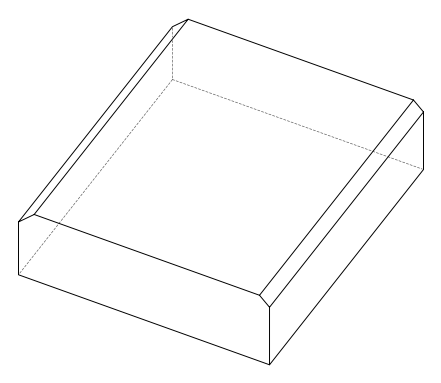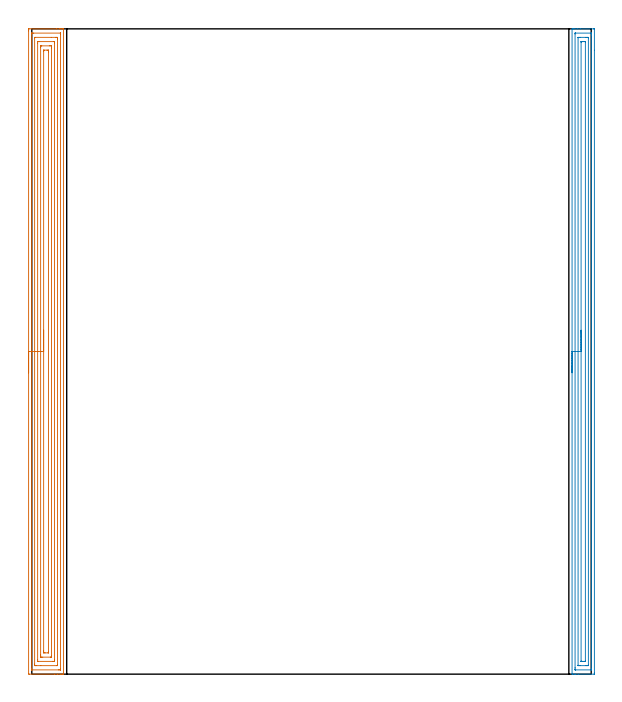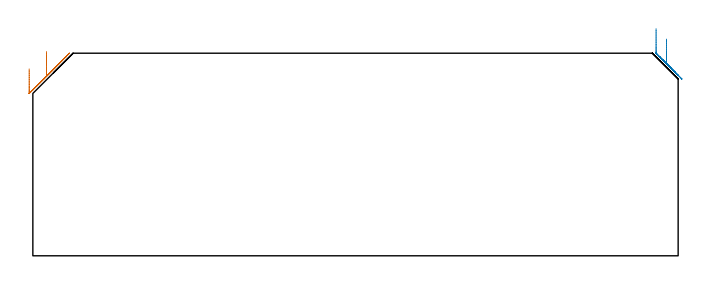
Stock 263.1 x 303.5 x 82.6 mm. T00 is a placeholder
(PLAN: 2 operations, 0 tool changes, 24.8 min)
(1 AREA_MILL | FG_CHAMFER_SURFACE | UGT0205_001 | 14.89 min | 40814 mm3)
(2 AREA_MILL_1 | FG_CHAMFER_SURFACE_1 | UGT0205_001 | 9.95 min | 16726 mm3)
(TOOL UGT0205_001 | Chamfer Mill 20 x 3 x 45 deg. | D20 FL50 Z2)
(OP 1 AREA_MILL)
G17 G21 G94 G90
T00 M6
G54
G17 G0 G90 X-1.5 Y141.75 S1061 M3
G43 Z92.6 H0
Z76.2
G94 G1 Y141.788 Z75.328 F250.
Y141.902 Z74.464
Y142.091 Z73.612
Y142.353 Z72.78
Y142.687 Z71.974
Y143.09 Z71.2
Y143.559 Z70.464
Y144.09 Z69.772
Y144.679 Z69.129
Y145.322 Z68.54
Y146.014 Z68.008
Y146.75 Z67.54
Y147.524 Z67.137
Y148.33 Z66.803
Y149.162 Z66.541
Y150.014 Z66.352
Y150.878 Z66.238
Y151.75 Z66.2
Y302.588
X-1.499 Y302.87 Z66.201
X-1.494 Y303.475 Z66.204
X-1.492 Y303.493 Z66.206
X-0.889 Y303.5 Z66.808
X11.611 Z79.305
X13.031 Z80.728
X13.396 Z81.092
X14.126 Z81.826
X14.401 Z82.1
X14.833 Y303.498 Z82.525
X14.868 Y303.495 Z82.559
X14.897 Y303.49 Z82.588
X14.9 Y303.317 Z82.6
Y0.183
X14.897 Y0.01 Z82.588
X14.835 Y0.007 Z82.527
X14.4 Y0. Z82.1
X14.127 Z81.826
X13.396 Z81.092
X12.138 Z79.835
X10.718 Z78.413
X-1.153 Z66.544
X-1.492 Y0.01 Z66.206
X-1.499 Y0.347 Z66.199
Y0.358
X-1.5 Y151.75 Z66.2
X-0.086 Z67.614
Y301.171
X-0.085 Y301.261 Z67.615
X-0.081 Y301.44 Z67.619
X-0.079 Y301.485 Z67.621
X-0.072 Y301.491 Z67.628
X-0.048 Y301.495 Z67.652
X0.004 Y301.498 Z67.704
X0.479 Y301.5 Z68.179
X0.897 Z68.597
X13.396 Y301.499 Z81.096
X13.456 Y301.497 Z81.156
X13.472 Y301.494 Z81.172
X13.477 Y301.492 Z81.177
X13.479 Y301.469 Z81.179
X13.483 Y301.35 Z81.183
X13.485 Y301.171 Z81.185
X13.486 Y301.082 Z81.186
Y2.329
X13.485 Y2.239 Z81.185
X13.481 Y2.061 Z81.181
X13.479 Y2.015 Z81.179
X13.472 Y2.01 Z81.172
X13.448 Y2.005 Z81.148
X13.396 Y2.002 Z81.096
X12.921 Y2. Z80.621
X12.503 Z80.203
X0.004 Y2.001 Z67.704
X-0.056 Y2.002 Z67.644
X-0.072 Y2.005 Z67.628
X-0.077 Y2.008 Z67.623
X-0.079 Y2.031 Z67.621
X-0.083 Y2.15 Z67.617
X-0.085 Y2.329 Z67.615
X-0.086 Y2.418 Z67.614
Y151.75
X1.328 Z69.028
X1.329 Y299.293 Z69.029
X1.33 Y299.409 Z69.03
X1.333 Y299.465 Z69.033
X1.335 Y299.486 Z69.035
X1.377 Y299.49 Z69.077
X1.584 Y299.499 Z69.284
X9.172 Y299.5 Z76.872
X11.404 Z79.104
X11.611 Z79.311
X11.817 Y299.498 Z79.517
X11.954 Y299.495 Z79.654
X12.059 Y299.49 Z79.759
X12.065 Y299.446 Z79.765
X12.067 Y299.293 Z79.767
X12.071 Y298.832 Z79.771
Y4.207
X12.07 Y4.091 Z79.77
X12.067 Y4.035 Z79.767
X12.065 Y4.014 Z79.765
X12.023 Y4.01 Z79.723
X11.816 Y4.001 Z79.516
X4.228 Y4. Z71.928
X1.996 Z69.696
X1.789 Z69.489
X1.583 Y4.002 Z69.283
X1.445 Y4.005 Z69.145
X1.341 Y4.01 Z69.041
X1.335 Y4.054 Z69.035
X1.333 Y4.207 Z69.033
X1.329 Y4.668 Z69.029
X1.328 Y151.75 Z69.028
X2.743 Z70.443
Y296.611
X2.747 Y297.44 Z70.447
X2.75 Y297.49 Z70.45
X2.798 Y297.494 Z70.498
X2.909 Y297.498 Z70.609
X3.131 Y297.499 Z70.831
X3.575 Y297.5 Z71.275
X10.271 Y297.499 Z77.971
X10.492 Y297.497 Z78.192
X10.602 Y297.494 Z78.302
X10.65 Y297.49 Z78.35
X10.651 Y297.451 Z78.351
X10.657 Y296.671 Z78.357
Y296.611
Y6.889
X10.653 Y6.061 Z78.353
X10.65 Y6.01 Z78.35
X10.602 Y6.006 Z78.302
X10.491 Y6.003 Z78.191
X10.269 Y6.001 Z77.969
X9.825 Y6. Z77.525
X3.129 Y6.001 Z70.829
X2.908 Y6.003 Z70.608
X2.798 Y6.006 Z70.498
X2.75 Y6.01 Z70.45
X2.748 Y6.049 Z70.448
X2.743 Y6.829 Z70.443
Y6.889
Y151.75
X4.157 Z71.857
Y294.822
X4.158 Y295.132 Z71.858
X4.162 Y295.445 Z71.862
X4.164 Y295.481 Z71.864
X4.174 Y295.49 Z71.874
X4.214 Y295.494 Z71.914
X4.299 Y295.498 Z71.999
X4.468 Y295.499 Z72.168
X4.684 Y295.5 Z72.384
X8.256 Z75.956
X8.932 Y295.498 Z76.632
X9.152 Y295.496 Z76.852
X9.225 Y295.49 Z76.925
X9.236 Y295.469 Z76.936
X9.238 Y295.41 Z76.938
X9.242 Y294.822 Z76.942
X9.243 Y294.511 Z76.943
Y8.678
X9.242 Y8.368 Z76.942
X9.238 Y8.055 Z76.938
X9.236 Y8.019 Z76.936
X9.226 Y8.01 Z76.926
X9.186 Y8.006 Z76.886
X9.101 Y8.002 Z76.801
X8.932 Y8.001 Z76.632
X8.716 Y8. Z76.416
X5.145 Z72.845
X4.468 Y8.002 Z72.168
X4.248 Y8.004 Z71.948
X4.175 Y8.01 Z71.875
X4.164 Y8.031 Z71.864
X4.161 Y8.091 Z71.861
X4.158 Y8.678 Z71.858
X4.157 Y8.989 Z71.857
Y151.75
X5.571 Z73.271
Y292.823
X5.572 Y293.034 Z73.272
X5.576 Y293.375 Z73.276
X5.578 Y293.459 Z73.278
X5.583 Y293.49 Z73.283
X5.633 Y293.493 Z73.333
X5.79 Y293.498 Z73.49
X7.146 Y293.499 Z74.846
X7.576 Y293.498 Z75.276
X7.779 Y293.491 Z75.479
X7.822 Y293.488 Z75.522
X7.824 Y293.413 Z75.524
X7.827 Y293.246 Z75.527
X7.828 Y293.034 Z75.528
X7.829 Y292.35 Z75.529
Y10.677
X7.828 Y10.466 Z75.528
X7.824 Y10.125 Z75.524
X7.822 Y10.041 Z75.522
X7.818 Y10.01 Z75.518
X7.767 Y10.007 Z75.467
X7.61 Y10.002 Z75.31
X6.254 Y10.001 Z73.954
X5.824 Y10.002 Z73.524
X5.621 Y10.009 Z73.321
X5.578 Y10.012 Z73.278
X5.576 Y10.087 Z73.276
X5.573 Y10.254 Z73.273
X5.572 Y10.466 Z73.272
X5.571 Y11.15 Z73.271
Y151.75
Y152.622 Z73.309
Y153.487 Z73.423
Y154.338 Z73.612
Y155.17 Z73.874
Y155.976 Z74.208
Y156.75 Z74.611
Y157.486 Z75.08
Y158.178 Z75.611
Y158.821 Z76.2
Y159.41 Z76.843
Y159.942 Z77.535
Y160.41 Z78.271
Y160.813 Z79.045
Y161.147 Z79.851
Y161.409 Z80.683
Y161.598 Z81.535
Y161.712 Z82.4
Y161.75 Z83.271
G0 Z92.6
M5
M2
(OP 2 AREA_MILL_1)
G17 G21 G94 G90
T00 M6
G54
G17 G0 G90 X254.1 Y141.75 S1061 M3
G43 Z92.6 H0
G94 G1 Y141.788 Z91.728 F250.
Y141.902 Z90.863
Y142.091 Z90.012
Y142.353 Z89.18
Y142.687 Z88.374
Y143.09 Z87.6
Y143.559 Z86.864
Y144.09 Z86.172
Y144.679 Z85.529
Y145.322 Z84.939
Y146.014 Z84.408
Y146.75 Z83.94
Y147.524 Z83.537
Y148.33 Z83.203
Y149.162 Z82.941
Y150.014 Z82.752
Y150.879 Z82.638
Y151.75 Z82.6
Y303.317
X254.103 Y303.49 Z82.589
X254.44 Y303.5 Z82.259
X254.676 Z82.024
X255.395 Z81.3
X256.633 Z80.064
X258.032 Z78.664
X264.184 Z72.513
X264.447 Y303.497 Z72.251
X264.592 Y303.49 Z72.106
X264.599 Y303.342 Z72.099
X264.6 Y293.425 Z72.1
Y0.63
X264.595 Y0.154 Z72.103
X264.592 Y0.01 Z72.106
X264.444 Y0. Z72.254
X257.153 Z79.542
X255.754 Z80.942
X255.395 Z81.3
X254.44 Z82.26
X254.268 Y0.003 Z82.425
X254.102 Y0.01 Z82.589
X254.1 Y0.183 Z82.6
Y151.75
X255.514 Z81.186
X255.515 Y301.082 Z81.185
X255.519 Y301.467 Z81.181
X255.521 Y301.484 Z81.179
X255.544 Y301.49 Z81.156
X255.616 Y301.496 Z81.084
X255.726 Y301.499 Z80.974
X262.894 Y301.5 Z73.806
X263.103 Y301.498 Z73.597
X263.138 Y301.495 Z73.562
X263.17 Y301.491 Z73.53
X263.179 Y301.447 Z73.521
X263.184 Y301.205 Z73.516
X263.185 Y301.082 Z73.515
X263.186 Y300.309 Z73.514
X263.185 Y2.418 Z73.515
X263.181 Y2.033 Z73.519
X263.18 Y2.016 Z73.52
X263.156 Y2.01 Z73.544
X263.084 Y2.004 Z73.616
X262.974 Y2.001 Z73.726
X255.806 Y2. Z80.894
X255.597 Y2.002 Z81.103
X255.562 Y2.005 Z81.138
X255.529 Y2.009 Z81.171
X255.521 Y2.053 Z81.179
X255.516 Y2.295 Z81.184
X255.515 Y2.418 Z81.185
X255.514 Y3.191 Z81.186
Y151.75
X256.928 Z79.772
X256.929 Y299.293 Z79.771
X256.931 Y299.407 Z79.769
X256.933 Y299.463 Z79.767
X256.935 Y299.485 Z79.765
X256.957 Y299.492 Z79.743
X257.153 Y299.496 Z79.547
X257.829 Y299.5 Z78.871
X258.032 Z78.668
X260.668 Z76.032
X261.345 Y299.499 Z75.355
X261.547 Y299.496 Z75.153
X261.749 Y299.49 Z74.951
X261.765 Y299.486 Z74.935
X261.767 Y299.47 Z74.933
X261.77 Y299.43 Z74.93
X261.771 Y299.369 Z74.929
Y299.293
Y4.207
X261.77 Y4.093 Z74.93
X261.767 Y4.037 Z74.933
X261.765 Y4.015 Z74.935
X261.743 Y4.008 Z74.957
X261.547 Y4.004 Z75.153
X260.871 Y4. Z75.829
X260.668 Z76.032
X258.032 Z78.668
X257.355 Y4.001 Z79.345
X257.153 Y4.004 Z79.547
X256.951 Y4.01 Z79.749
X256.935 Y4.014 Z79.765
X256.933 Y4.03 Z79.767
X256.93 Y4.07 Z79.77
X256.929 Y4.131 Z79.771
X256.928 Y4.207 Z79.772
Y151.75
X258.343 Z78.357
Y297.188
X258.345 Y297.381 Z78.355
X258.347 Y297.45 Z78.353
X258.349 Y297.483 Z78.351
X258.366 Y297.49 Z78.334
X258.474 Y297.493 Z78.226
X258.911 Y297.5 Z77.789
X259.789 Z76.911
X260.226 Y297.494 Z76.474
X260.333 Y297.49 Z76.367
X260.351 Y297.487 Z76.349
X260.353 Y297.47 Z76.347
X260.355 Y297.433 Z76.345
X260.357 Y297.352 Z76.343
Y6.312
X260.355 Y6.119 Z76.345
X260.353 Y6.05 Z76.347
X260.351 Y6.017 Z76.349
X260.335 Y6.01 Z76.365
X260.226 Y6.007 Z76.474
X259.789 Y6. Z76.911
X258.911 Z77.789
X258.474 Y6.006 Z78.226
X258.367 Y6.01 Z78.333
X258.349 Y6.013 Z78.351
X258.347 Y6.03 Z78.353
X258.345 Y6.067 Z78.355
X258.343 Y6.148 Z78.357
Y151.75
Y152.622 Z78.395
Y153.487 Z78.509
Y154.338 Z78.698
Y155.17 Z78.96
Y155.976 Z79.294
Y156.75 Z79.697
Y157.486 Z80.166
Y158.178 Z80.697
Y158.821 Z81.286
Y159.411 Z81.929
Y159.942 Z82.622
Y160.41 Z83.357
Y160.813 Z84.131
Y161.147 Z84.937
Y161.409 Z85.769
Y161.598 Z86.621
Y161.712 Z87.486
Y161.75 Z88.357
G0 Z92.6
M5
M2
